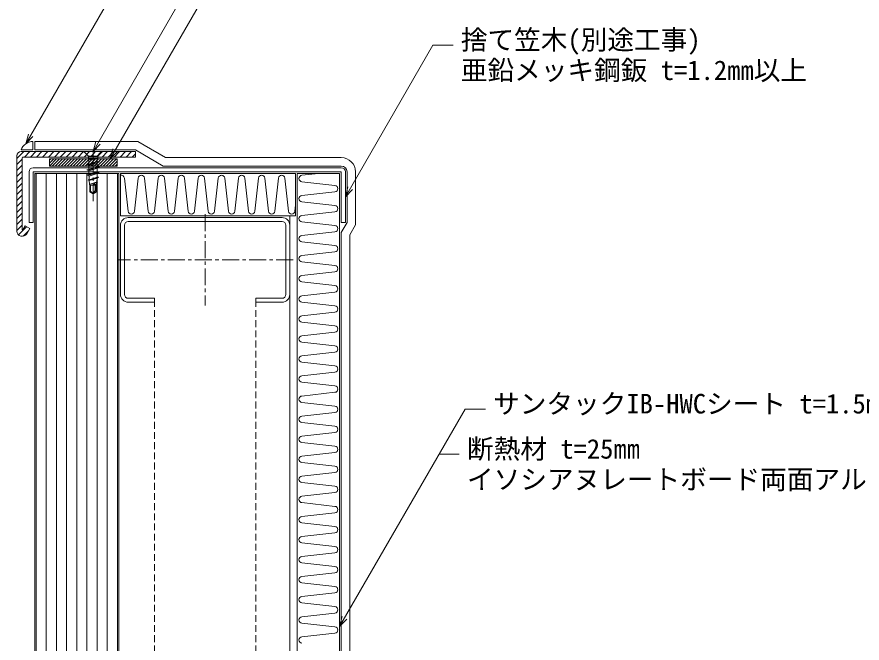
# Model space of a CAD drawing. Units: millimetres, scale not verified. Extents: x -840 to 840, y -594 to 594.
# Drawn here: x -517.4 to -18.2, y -1.6 to 368.1 of the extents above; entities that cross this region are included whole.
import ezdxf
from ezdxf.enums import TextEntityAlignment as Align

# ---------------------------------------------------------------- set-up
doc = ezdxf.new("R2010")
doc.units = ezdxf.units.MM
doc.header["$LTSCALE"] = 2
doc.linetypes.add('CHAIN1', pattern=[8, 5, -1, 1, -1])
doc.linetypes.add('DASHED2', pattern=[3, 2, -1])
for name, color, linetype, lineweight in [('0-0_輪郭線', 7, 'DASHED2', 9), ('0-2_文字', 5, 'Continuous', 9), ('0-6_鋼材(C鋼・H鋼ｅｔｃ)', 7, 'Continuous', 9), ('0-7_中心線', 2, 'CHAIN1', 9), ('0-8_断熱材', 4, 'Continuous', 9), ('0-9_躯体', 4, 'Continuous', 9), ('0-A_鋼材(受け鋼鈑)', 7, 'Continuous', 9), ('0-B_IBｼｰﾄ', 7, 'Continuous', 9), ('0-C_寸法線', 7, 'Continuous', 9), ('0-D_部材(積層鋼板)', 4, 'Continuous', 9), ('0-E_IBリキッド', 7, 'Continuous', 9), ('0-F_部材(ﾋﾞｽ類)', 7, 'Continuous', 9), ('1-1_ブチルﾃｰﾌﾟ', 4, 'Continuous', 9)]:
    doc.layers.add(name, color=color, linetype=linetype, lineweight=lineweight)
doc.styles.add('ＭＳ ゴシック', font='')
doc.styles.get('ＭＳ ゴシック').set_extended_font_data('MS Gothic')

msp = doc.modelspace()

# ---------------------------------------------------------------- linework, layer by layer
at = {"layer": '0-0_輪郭線'}
for p, q in [((-436.217, -385.058), (-436.217, 199.642)), ((-376.217, -385.058), (-376.217, 199.642))]:
    msp.add_line(p, q, dxfattribs=at)
at = {"layer": '0-6_鋼材(C鋼・H鋼ｅｔｃ)'}
for p, q in [((-360.817, 249.642), (-451.617, 249.642)), ((-456.217, 245.042), (-456.217, 204.242)), ((-453.917, 204.242), (-453.917, 245.042)), ((-451.617, 247.342), (-360.817, 247.342)), ((-358.517, 245.042), (-358.517, 204.242)), ((-356.217, 204.242), (-356.217, 245.042))]:
    msp.add_line(p, q, dxfattribs=at)
for points in [[(-451.617, 199.642), (-436.217, 199.642), (-436.217, 201.942), (-451.617, 201.942)], [(-360.817, 201.942), (-376.217, 201.942), (-376.217, 199.642), (-360.817, 199.642)]]:
    msp.add_lwpolyline(points, dxfattribs=at)
for centre, radius, start, end in [((-451.617, 245.042), 4.6, 90, 180), ((-360.817, 245.042), 4.6, 0, 90), ((-451.617, 245.042), 2.3, 90, 180), ((-360.817, 245.042), 2.3, 0, 90), ((-451.617, 204.242), 4.6, 180, 270), ((-451.617, 204.242), 2.3, 180, 270), ((-360.817, 204.242), 2.3, 270, 0), ((-360.817, 204.242), 4.6, 270, 0)]:
    msp.add_arc(centre, radius, start, end, dxfattribs=at)
at = {"layer": '0-7_中心線'}
for p, q in [((-472.391, 259.344), (-472.391, 290.266)), ((-406.217, 251.642), (-406.217, 197.642)), ((-354.217, 224.642), (-458.217, 224.642))]:
    msp.add_line(p, q, dxfattribs=at)
at = {"layer": '0-8_断熱材', "color": 7}
for p, q in [((-456.217, 275.642), (-352.817, 275.642)), ((-456.217, 250.642), (-456.217, 275.642)), ((-352.817, 250.642), (-352.817, 275.642)), ((-351.817, -84.258), (-351.817, 275.642)), ((-352.817, 250.642), (-456.217, 250.642))]:
    msp.add_line(p, q, dxfattribs=at)
at = {"layer": '0-8_断熱材'}
for p, q in [((-339.317, 275.642), (-349.095, 274.558)), ((-453.9, 272.921), (-451.733, 253.363)), ((-445.81, 272.921), (-447.977, 253.363)), ((-442.055, 272.921), (-439.888, 253.363)), ((-433.965, 272.921), (-436.132, 253.363)), ((-430.209, 272.921), (-428.042, 253.363)), ((-422.119, 272.921), (-424.286, 253.363)), ((-418.363, 272.921), (-416.196, 253.363)), ((-410.274, 272.921), (-412.441, 253.363)), ((-406.518, 272.921), (-404.351, 253.363)), ((-398.428, 272.921), (-400.595, 253.363)), ((-394.672, 272.921), (-392.505, 253.363)), ((-386.582, 272.921), (-388.749, 253.363)), ((-382.827, 272.921), (-380.66, 253.363)), ((-374.737, 272.921), (-376.904, 253.363)), ((-370.981, 272.921), (-368.814, 253.363)), ((-362.891, 272.921), (-365.058, 253.363)), ((-359.135, 272.921), (-356.968, 253.363)), ((-329.538, 268.636), (-349.095, 270.803)), ((-329.538, 264.88), (-349.095, 262.713)), ((-352.817, 256.936), (-353.213, 253.363)), ((-329.538, 256.79), (-349.095, 258.957)), ((-329.538, 253.034), (-349.095, 250.867)), ((-329.538, 244.944), (-349.095, 247.112)), ((-329.538, 241.189), (-349.095, 239.022)), ((-329.538, 233.099), (-349.095, 235.266)), ((-329.538, 229.343), (-349.095, 227.176)), ((-329.538, 221.253), (-349.095, 223.42)), ((-329.538, 217.497), (-349.095, 215.33)), ((-329.538, 209.408), (-349.095, 211.575)), ((-329.538, 205.652), (-349.095, 203.485)), ((-329.538, 197.562), (-349.095, 199.729)), ((-329.538, 193.806), (-349.095, 191.639)), ((-329.538, 185.716), (-349.095, 187.883)), ((-329.538, 181.961), (-349.095, 179.794)), ((-329.538, 173.871), (-349.095, 176.038)), ((-329.538, 170.115), (-349.095, 167.948)), ((-329.538, 162.025), (-349.095, 164.192)), ((-329.538, 158.269), (-349.095, 156.102)), ((-329.538, 150.18), (-349.095, 152.347)), ((-329.538, 146.424), (-349.095, 144.257)), ((-329.538, 138.334), (-349.095, 140.501)), ((-329.538, 134.578), (-349.095, 132.411)), ((-329.538, 126.488), (-349.095, 128.655)), ((-329.538, 122.733), (-349.095, 120.566)), ((-329.538, 114.643), (-349.095, 116.81)), ((-329.538, 110.887), (-349.095, 108.72)), ((-329.538, 102.797), (-349.095, 104.964)), ((-329.538, 99.041), (-349.095, 96.874)), ((-329.538, 90.951), (-349.095, 93.119)), ((-329.538, 87.196), (-349.095, 85.029)), ((-329.538, 79.106), (-349.095, 81.273)), ((-329.538, 75.35), (-349.095, 73.183)), ((-329.538, 67.26), (-349.095, 69.427)), ((-329.538, 63.505), (-349.095, 61.337)), ((-329.538, 55.415), (-349.095, 57.582)), ((-329.538, 51.659), (-349.095, 49.492)), ((-329.538, 43.569), (-349.095, 45.736)), ((-329.538, 39.813), (-349.095, 37.646)), ((-329.538, 31.723), (-349.095, 33.89)), ((-329.538, 27.968), (-349.095, 25.801)), ((-329.538, 19.878), (-349.095, 22.045)), ((-329.538, 16.122), (-349.095, 13.955)), ((-329.538, 8.032), (-349.095, 10.199)), ((-329.538, 4.276), (-349.095, 2.109))]:
    msp.add_line(p, q, dxfattribs=at)
at = {"layer": '0-8_断熱材', "color": 7}
msp.add_lwpolyline([(-351.817, 275.642), (-326.817, 275.642), (-326.817, -186.358), (-351.817, -186.358)], dxfattribs=at)
at = {"layer": '0-8_断熱材'}
for centre, start, end in [((-455.778, 272.745), 5.35135, 103.44688), ((-443.933, 272.745), 5.35135, 174.64865), ((-432.087, 272.745), 5.35135, 174.64865), ((-420.241, 272.745), 5.35135, 174.64865), ((-408.396, 272.745), 5.35135, 174.64865), ((-396.55, 272.745), 5.35135, 174.64865), ((-384.704, 272.745), 5.35135, 174.64865), ((-372.859, 272.745), 5.35135, 174.64865), ((-361.013, 272.745), 5.35135, 174.64865), ((-348.919, 272.681), 95.35135, 264.64865), ((-329.714, 266.758), 275.35135, 84.64865), ((-348.919, 260.835), 95.35135, 264.64865), ((-329.714, 254.912), 275.35135, 84.64865), ((-449.855, 253.539), 185.35135, 354.64865), ((-438.01, 253.539), 185.35135, 354.64865), ((-426.164, 253.539), 185.35135, 354.64865), ((-414.318, 253.539), 185.35135, 354.64865), ((-402.473, 253.539), 185.35135, 354.64865), ((-390.627, 253.539), 185.35135, 354.64865), ((-378.782, 253.539), 185.35135, 354.64865), ((-366.936, 253.539), 185.35135, 354.64865), ((-355.09, 253.539), 185.35135, 354.64865), ((-348.919, 248.989), 95.35135, 264.64865), ((-329.714, 243.067), 275.35135, 84.64865), ((-348.919, 237.144), 95.35135, 264.64865), ((-329.714, 231.221), 275.35135, 84.64865), ((-348.919, 225.298), 95.35135, 264.64865), ((-329.714, 219.375), 275.35135, 84.64865), ((-348.919, 213.453), 95.35135, 264.64865), ((-329.714, 207.53), 275.35135, 84.64865), ((-348.919, 201.607), 95.35135, 264.64865), ((-329.714, 195.684), 275.35135, 84.64865), ((-348.919, 189.761), 95.35135, 264.64865), ((-329.714, 183.839), 275.35135, 84.64865), ((-348.919, 177.916), 95.35135, 264.64865), ((-329.714, 171.993), 275.35135, 84.64865), ((-348.919, 166.07), 95.35135, 264.64865), ((-329.714, 160.147), 275.35135, 84.64865), ((-348.919, 154.224), 95.35135, 264.64865), ((-329.714, 148.302), 275.35135, 84.64865), ((-348.919, 142.379), 95.35135, 264.64865), ((-329.714, 136.456), 275.35135, 84.64865), ((-348.919, 130.533), 95.35135, 264.64865), ((-329.714, 124.61), 275.35135, 84.64865), ((-348.919, 118.688), 95.35135, 264.64865), ((-329.714, 112.765), 275.35135, 84.64865), ((-348.919, 106.842), 95.35135, 264.64865), ((-329.714, 100.919), 275.35135, 84.64865), ((-348.919, 94.996), 95.35135, 264.64865), ((-329.714, 89.074), 275.35135, 84.64865), ((-348.919, 83.151), 95.35135, 264.64865), ((-329.714, 77.228), 275.35135, 84.64865), ((-348.919, 71.305), 95.35135, 264.64865), ((-329.714, 65.382), 275.35135, 84.64865), ((-348.919, 59.46), 95.35135, 264.64865), ((-329.714, 53.537), 275.35135, 84.64865), ((-348.919, 47.614), 95.35135, 264.64865), ((-329.714, 41.691), 275.35135, 84.64865), ((-348.919, 35.768), 95.35135, 264.64865), ((-329.714, 29.846), 275.35135, 84.64865), ((-348.919, 23.923), 95.35135, 264.64865), ((-329.714, 18), 275.35135, 84.64865), ((-348.919, 12.077), 95.35135, 264.64865), ((-329.714, 6.154), 275.35135, 84.64865), ((-348.919, 0.232), 95.35135, 264.64865)]:
    msp.add_arc(centre, 1.886, start, end, dxfattribs=at)
at = {"layer": '0-9_躯体'}
for p, q in [((-506.017, -385.058), (-506.017, 275.642)), ((-500.017, -385.058), (-500.017, 275.642)), ((-494.017, -385.058), (-494.017, 275.642)), ((-488.017, -385.058), (-488.017, 275.642)), ((-482.017, -385.058), (-482.017, 275.642)), ((-476.017, -385.058), (-476.017, 275.642)), ((-470.017, -385.058), (-470.017, 275.642)), ((-464.017, -385.058), (-464.017, 275.642)), ((-458.017, -385.058), (-458.017, 275.642))]:
    msp.add_line(p, q, dxfattribs=at)
at = {"layer": '0-9_躯体', "color": 7}
for p, q in [((-457.217, -385.058), (-457.217, 275.642)), ((-356.217, 250.642), (-356.217, 245.042)), ((-356.217, 204.242), (-356.217, -385.058))]:
    msp.add_line(p, q, dxfattribs=at)
msp.add_lwpolyline([(-506.817, -385.058), (-506.817, 275.642), (-457.217, 275.642)], dxfattribs=at)
at = {"layer": '0-A_鋼材(受け鋼鈑)'}
msp.add_line((-325.817, 279.042), (-507.817, 279.042), dxfattribs=at)
for points in [[(-510.217, 276.642), (-510.217, 246.642), (-507.817, 246.642)], [(-507.817, 246.642), (-507.817, 276.642), (-325.817, 276.642), (-325.817, 246.642), (-323.417, 246.642), (-323.417, 276.642)]]:
    msp.add_lwpolyline(points, dxfattribs=at)
for centre, start, end in [((-507.817, 276.642), 90, 180), ((-325.817, 276.642), 0, 90)]:
    msp.add_arc(centre, 2.4, start, end, dxfattribs=at)
at = {"layer": '0-B_IBｼｰﾄ'}
for p, q in [((-446.052, 294.542), (-506.891, 294.542)), ((-506.891, 289.542), (-506.891, 294.542)), ((-446.052, 294.542), (-429.597, 285.042)), ((-447.391, 289.542), (-506.891, 289.542)), ((-447.391, 289.542), (-430.937, 280.042)), ((-325.817, 285.042), (-429.597, 285.042)), ((-325.817, 280.042), (-430.937, 280.042)), ((-322.417, 246.642), (-322.417, 276.642)), ((-317.417, 245.302), (-317.417, 276.642)), ((-322.417, 246.642), (-325.817, 240.753)), ((-317.417, 245.302), (-320.817, 239.413)), ((-325.817, -165.187), (-325.817, 240.753)), ((-320.817, -163.367), (-320.817, 239.413))]:
    msp.add_line(p, q, dxfattribs=at)
for radius in [8.4, 3.4]:
    msp.add_arc((-325.817, 276.642), radius, 0, 90, dxfattribs=at)
at = {"layer": '0-C_寸法線'}
for p, q in [((-326.817, 8.175), (-252.705, 136.541)), ((-252.705, 136.541), (-240.705, 136.541)), ((-268.102, 109.873), (-256.102, 109.873))]:
    msp.add_line(p, q, dxfattribs=at)
for points in [[(-512.193, 293.164), (-420.379, 452.191), (-408.379, 452.191)], [(-472.391, 288.702), (-391.947, 428.038), (-379.947, 428.038)], [(-462.217, 284.375), (-392.278, 405.513), (-380.278, 405.513)], [(-323.417, 261.953), (-271.75, 351.444), (-259.75, 351.444)], [(-507.95, 297.406), (-512.193, 293.164), (-510.64, 298.959)], [(-468.149, 292.945), (-472.391, 288.702), (-470.838, 294.498)], [(-457.974, 288.618), (-462.217, 284.375), (-460.664, 290.171)], [(-319.174, 266.195), (-323.417, 261.953), (-321.864, 267.748)], [(-322.574, 12.417), (-326.817, 8.175), (-325.264, 13.97)]]:
    msp.add_lwpolyline(points, dxfattribs=at)
at = {"layer": '0-D_部材(積層鋼板)'}
for p, q in [((-517.391, 284.479), (-513.329, 288.542)), ((-514.225, 242.536), (-514.225, 284.875)), ((-512.96, 285.375), (-509.793, 288.542)), ((-509.424, 285.375), (-506.258, 288.542)), ((-505.889, 285.375), (-502.722, 288.542)), ((-502.353, 285.375), (-499.187, 288.542)), ((-498.818, 285.375), (-495.651, 288.542)), ((-495.282, 285.375), (-492.115, 288.542)), ((-491.747, 285.375), (-488.58, 288.542)), ((-488.211, 285.375), (-485.044, 288.542)), ((-484.676, 285.375), (-481.509, 288.542)), ((-481.14, 285.375), (-477.973, 288.542)), ((-477.604, 285.375), (-474.438, 288.542)), ((-470.533, 285.375), (-467.367, 288.542)), ((-466.998, 285.375), (-463.831, 288.542)), ((-463.462, 285.375), (-460.296, 288.542)), ((-459.927, 285.375), (-456.76, 288.542)), ((-456.391, 285.375), (-453.225, 288.542)), ((-452.856, 285.375), (-449.689, 288.542)), ((-449.32, 285.375), (-447.391, 287.304)), ((-517.391, 280.944), (-514.225, 284.11)), ((-517.391, 277.408), (-514.225, 280.575)), ((-517.391, 273.873), (-514.225, 277.039)), ((-517.391, 270.337), (-514.225, 273.504)), ((-517.391, 266.802), (-514.225, 269.968)), ((-517.391, 263.266), (-514.225, 266.433)), ((-517.391, 259.731), (-514.225, 262.897)), ((-517.391, 256.195), (-514.225, 259.362)), ((-517.391, 252.659), (-514.225, 255.826)), ((-517.391, 249.124), (-514.225, 252.291)), ((-517.391, 245.588), (-514.225, 248.755)), ((-517.391, 242.053), (-514.225, 245.22)), ((-516.458, 239.451), (-511.694, 244.214)), ((-513.783, 238.59), (-510.6, 241.773))]:
    msp.add_line(p, q, dxfattribs=at)
at = {"layer": '0-D_部材(積層鋼板)', "color": 7}
for p, q in [((-517.391, 286.042), (-517.391, 241.661)), ((-514.225, 242.536), (-514.225, 284.875))]:
    msp.add_line(p, q, dxfattribs=at)
at = {"layer": '0-D_部材(積層鋼板)'}
for points in [[(-517.391, 286.042), (-517.391, 241.661), (-517.391, 241.668)], [(-513.725, 285.375), (-472.391, 285.375), (-472.391, 288.542), (-514.891, 288.542)], [(-474.069, 285.375), (-472.391, 287.053), (-470.902, 288.542)], [(-511.564, 240.103), (-509.817, 243.13), (-512.559, 244.713), (-513.871, 242.441)]]:
    msp.add_lwpolyline(points, dxfattribs=at)
at = {"layer": '0-D_部材(積層鋼板)', "color": 7}
for points in [[(-513.725, 285.375), (-447.391, 285.375), (-447.391, 288.542), (-514.891, 288.542)], [(-511.564, 240.103), (-509.817, 243.13), (-512.559, 244.713), (-513.871, 242.441)]]:
    msp.add_lwpolyline(points, dxfattribs=at)
at = {"layer": '0-D_部材(積層鋼板)'}
msp.add_lwpolyline([(-447.391, 285.375), (-447.391, 288.542), (-472.391, 288.542), (-472.391, 285.375)], close=True, dxfattribs=at)
for centre, radius, start, end in [((-514.891, 286.042), 2.5, 90, 180), ((-513.725, 284.875), 0.5, 90, 180), ((-514.269, 241.665), 3.123, 179.94418, 330), ((-514.035, 242.536), 0.19, 180, 330)]:
    msp.add_arc(centre, radius, start, end, dxfattribs=at)
at = {"layer": '0-D_部材(積層鋼板)', "color": 7}
for centre, radius, start, end in [((-514.891, 286.042), 2.5, 90, 180), ((-513.725, 284.875), 0.5, 90, 180), ((-514.269, 241.665), 3.123, 179.94418, 330), ((-514.035, 242.536), 0.19, 180, 330)]:
    msp.add_arc(centre, radius, start, end, dxfattribs=at)
at = {"layer": '0-E_IBリキッド'}
for q in [(-507.891, 294.542), (-514.891, 289.542)]:
    msp.add_line((-507.891, 289.542), q, dxfattribs=at)
msp.add_arc((-507.891, 287.142), 7.4, 90, 161.07536, dxfattribs=at)
at = {"layer": '0-F_部材(ﾋﾞｽ類)'}
for p, q in [((-477.905, 288.702), (-466.878, 288.702)), ((-477.905, 288.702), (-477.905, 288.542)), ((-477.905, 288.542), (-466.878, 288.542)), ((-475.158, 285.795), (-477.905, 288.542)), ((-475.158, 285.795), (-469.625, 285.795)), ((-475.158, 285.795), (-475.158, 284.587)), ((-475.158, 284.587), (-469.625, 284.587)), ((-474.891, 284.497), (-474.891, 284.587)), ((-469.898, 282.673), (-469.898, 284.587)), ((-469.625, 285.795), (-466.878, 288.542)), ((-469.625, 285.795), (-469.625, 284.587)), ((-466.878, 288.702), (-466.878, 288.542)), ((-474.898, 281.147), (-474.898, 284.264)), ((-474.891, 278.053), (-474.891, 280.35)), ((-473.938, 284.497), (-473.918, 284.497)), ((-473.938, 284.411), (-473.918, 284.411)), ((-469.891, 279.578), (-469.891, 281.848)), ((-474.891, 274.991), (-474.891, 277.255)), ((-469.931, 275.667), (-470.014, 273.384)), ((-469.891, 276.515), (-469.891, 278.753)), ((-475.264, 271.872), (-474.769, 271.872)), ((-474.769, 274.127), (-474.631, 271.927)), ((-474.769, 271.872), (-469.931, 273.384)), ((-469.216, 273.384), (-474.769, 271.872)), ((-469.931, 272.889), (-474.769, 271.569)), ((-474.631, 271.569), (-474.466, 269.262)), ((-469.711, 270.732), (-474.631, 269.192)), ((-470.069, 270.512), (-474.631, 269.054)), ((-472.391, 268.704), (-471.596, 270.024)), ((-470.482, 268.704), (-470.214, 270.453)), ((-470.07, 272.842), (-470.214, 270.648)), ((-469.711, 270.732), (-470.069, 270.512)), ((-469.711, 270.732), (-470.014, 270.732)), ((-469.216, 273.384), (-469.931, 273.384)), ((-469.216, 273.384), (-469.931, 272.889)), ((-474.769, 269.192), (-474.631, 269.192)), ((-474.201, 268.704), (-474.466, 269.121)), ((-473.981, 265.206), (-474.366, 264.722)), ((-472.391, 263.704), (-474.366, 264.722)), ((-473.981, 265.206), (-473.981, 268.704)), ((-472.341, 263.729), (-473.981, 265.206)), ((-472.391, 263.704), (-472.391, 268.704)), ((-472.391, 263.771), (-470.636, 265.024)), ((-472.391, 263.704), (-470.334, 264.722)), ((-472.017, 269.326), (-470.636, 269.326)), ((-470.636, 265.024), (-470.636, 269.326)), ((-470.334, 264.722), (-470.636, 265.024))]:
    msp.add_line(p, q, dxfattribs=at)
for points in [[(-474.212, 284.587), (-475.246, 284.449), (-473.926, 283.745), (-471.281, 284.587)], [(-473.649, 284.587), (-473.721, 284.564), (-473.938, 284.497), (-473.918, 284.497)], [(-473.381, 284.587), (-473.509, 284.546), (-473.721, 284.478), (-473.938, 284.411), (-473.918, 284.411)], [(-468.936, 282.566), (-469.878, 282.452), (-470.207, 282.398), (-470.536, 282.335), (-470.864, 282.266), (-471.191, 282.189), (-471.518, 282.106), (-471.843, 282.016), (-472.167, 281.92), (-472.49, 281.818), (-472.812, 281.711), (-472.991, 281.643), (-473.173, 281.576), (-473.359, 281.508), (-473.549, 281.441), (-473.743, 281.373), (-473.942, 281.306), (-474.144, 281.238), (-474.352, 281.171), (-474.564, 281.103), (-474.781, 281.036), (-474.908, 281.012), (-475.036, 280.992), (-475.166, 280.974), (-475.295, 280.96), (-475.424, 280.948), (-475.552, 280.939), (-475.679, 280.932), (-475.804, 280.927), (-475.926, 280.924), (-475.968, 280.924)], [(-468.694, 282.539), (-469.886, 282.386), (-470.221, 282.326), (-470.553, 282.259), (-470.884, 282.186), (-471.212, 282.106), (-471.538, 282.021), (-471.861, 281.93), (-472.181, 281.834), (-472.498, 281.732), (-472.812, 281.625), (-472.991, 281.557), (-473.173, 281.49), (-473.359, 281.422), (-473.549, 281.355), (-473.743, 281.287), (-473.942, 281.22), (-474.144, 281.152), (-474.352, 281.085), (-474.564, 281.017), (-474.781, 280.95), (-474.893, 280.934), (-475.009, 280.919), (-475.13, 280.906), (-475.254, 280.894), (-475.382, 280.883), (-475.512, 280.873), (-475.644, 280.863), (-475.777, 280.854), (-475.831, 280.851)], [(-473.938, 284.497), (-474.065, 284.473), (-474.193, 284.453), (-474.323, 284.435), (-474.452, 284.421), (-474.581, 284.409), (-474.709, 284.4), (-474.836, 284.393), (-474.961, 284.388), (-475.083, 284.385), (-475.125, 284.385)], [(-473.938, 284.411), (-474.05, 284.395), (-474.166, 284.38), (-474.287, 284.367), (-474.411, 284.355), (-474.539, 284.344), (-474.669, 284.334), (-474.8, 284.324), (-474.934, 284.315), (-474.988, 284.312)], [(-468.936, 279.472), (-469.878, 279.357), (-470.207, 279.303), (-470.536, 279.241), (-470.864, 279.171), (-471.191, 279.094), (-471.518, 279.011), (-471.843, 278.921), (-472.167, 278.825), (-472.49, 278.723), (-472.812, 278.616), (-472.991, 278.549), (-473.173, 278.481), (-473.359, 278.414), (-473.549, 278.346), (-473.743, 278.279), (-473.942, 278.211), (-474.144, 278.144), (-474.352, 278.076), (-474.564, 278.009), (-474.781, 277.941), (-474.908, 277.918), (-475.036, 277.897), (-475.166, 277.88), (-475.295, 277.865), (-475.424, 277.853), (-475.552, 277.844), (-475.679, 277.837), (-475.804, 277.832), (-475.926, 277.83), (-475.968, 277.829)], [(-468.936, 276.409), (-469.878, 276.295), (-470.207, 276.24), (-470.536, 276.178), (-470.864, 276.108), (-471.191, 276.032), (-471.518, 275.948), (-471.843, 275.858), (-472.167, 275.762), (-472.49, 275.661), (-472.812, 275.553), (-472.991, 275.486), (-473.173, 275.418), (-473.359, 275.351), (-473.549, 275.283), (-473.743, 275.216), (-473.942, 275.148), (-474.144, 275.081), (-474.352, 275.013), (-474.564, 274.946), (-474.781, 274.878), (-474.908, 274.855), (-475.036, 274.834), (-475.166, 274.817), (-475.295, 274.802), (-475.424, 274.791), (-475.552, 274.781), (-475.679, 274.774), (-475.804, 274.77), (-475.926, 274.767), (-475.968, 274.766)], [(-468.694, 279.445), (-469.886, 279.292), (-470.221, 279.231), (-470.553, 279.164), (-470.884, 279.091), (-471.212, 279.012), (-471.538, 278.926), (-471.861, 278.836), (-472.181, 278.739), (-472.498, 278.637), (-472.812, 278.53), (-472.991, 278.463), (-473.173, 278.395), (-473.359, 278.328), (-473.549, 278.26), (-473.743, 278.193), (-473.942, 278.125), (-474.144, 278.058), (-474.352, 277.99), (-474.564, 277.923), (-474.781, 277.855), (-474.893, 277.839), (-475.009, 277.824), (-475.13, 277.811), (-475.254, 277.799), (-475.382, 277.788), (-475.512, 277.778), (-475.644, 277.769), (-475.777, 277.76), (-475.831, 277.756)], [(-468.694, 276.382), (-469.886, 276.229), (-470.221, 276.168), (-470.553, 276.101), (-470.884, 276.028), (-471.212, 275.949), (-471.538, 275.864), (-471.861, 275.773), (-472.181, 275.676), (-472.498, 275.574), (-472.812, 275.467), (-472.991, 275.4), (-473.173, 275.332), (-473.359, 275.265), (-473.549, 275.197), (-473.743, 275.13), (-473.942, 275.062), (-474.144, 274.995), (-474.352, 274.927), (-474.564, 274.86), (-474.781, 274.792), (-474.893, 274.776), (-475.009, 274.762), (-475.13, 274.748), (-475.254, 274.736), (-475.382, 274.725), (-475.512, 274.715), (-475.644, 274.706), (-475.777, 274.697), (-475.831, 274.693)], [(-474.769, 271.872), (-475.264, 271.872), (-474.769, 271.569)], [(-470.014, 270.732), (-474.631, 269.192), (-474.769, 269.192), (-474.631, 269.054)], [(-474.366, 264.722), (-474.366, 268.704), (-470.334, 268.704), (-470.334, 264.722)], [(-472.391, 263.774), (-471.076, 265.559), (-471.076, 268.704)]]:
    msp.add_lwpolyline(points, dxfattribs=at)
for points in [[(-468.694, 282.539), (-469.931, 282.677), (-474.769, 281.164), (-476.089, 280.988), (-474.769, 280.284), (-469.931, 281.824)], [(-468.694, 279.445), (-469.931, 279.582), (-474.769, 278.07), (-476.089, 277.894), (-474.769, 277.19), (-469.931, 278.73)], [(-468.694, 276.382), (-469.931, 276.519), (-474.769, 275.007), (-476.089, 274.831), (-474.769, 274.127), (-469.931, 275.667)]]:
    msp.add_lwpolyline(points, close=True, dxfattribs=at)
at = {"layer": '1-1_ブチルﾃｰﾌﾟ'}
for p, q in [((-498.225, 283.594), (-497.443, 284.375)), ((-498.225, 281.826), (-495.676, 284.375)), ((-498.225, 280.058), (-493.908, 284.375)), ((-496.473, 280.042), (-492.14, 284.375)), ((-494.706, 280.042), (-490.372, 284.375)), ((-492.938, 280.042), (-488.604, 284.375)), ((-491.17, 280.042), (-486.837, 284.375)), ((-489.402, 280.042), (-485.069, 284.375)), ((-487.634, 280.042), (-483.301, 284.375)), ((-485.867, 280.042), (-481.533, 284.375)), ((-484.099, 280.042), (-479.766, 284.375)), ((-482.331, 280.042), (-477.998, 284.375)), ((-480.563, 280.042), (-476.23, 284.375)), ((-478.796, 280.042), (-474.462, 284.375)), ((-477.028, 280.042), (-472.695, 284.375)), ((-475.26, 280.042), (-470.927, 284.375)), ((-473.492, 280.042), (-469.159, 284.375)), ((-471.725, 280.042), (-467.391, 284.375)), ((-469.957, 280.042), (-465.623, 284.375)), ((-468.189, 280.042), (-463.856, 284.375)), ((-466.421, 280.042), (-462.088, 284.375)), ((-464.653, 280.042), (-460.32, 284.375)), ((-462.886, 280.042), (-458.552, 284.375)), ((-461.118, 280.042), (-458.225, 282.935)), ((-459.35, 280.042), (-458.225, 281.168))]:
    msp.add_line(p, q, dxfattribs=at)
at = {"layer": '1-1_ブチルﾃｰﾌﾟ', "color": 7}
msp.add_lwpolyline([(-498.225, 280.042), (-458.225, 280.042), (-458.225, 284.375), (-498.225, 284.375)], close=True, dxfattribs=at)
at = {"layer": '1-1_ブチルﾃｰﾌﾟ'}
msp.add_lwpolyline([(-498.225, 280.042), (-458.225, 280.042), (-458.225, 284.375), (-498.225, 284.375)], close=True, dxfattribs=at)

# ---------------------------------------------------------------- texts
at = {"layer": '0-2_文字', "color": 7, "style": 'ＭＳ ゴシック'}
for s, p in [('捨て笠木(別途工事)', (-255.209, 345.385)), ('亜鉛メッキ鋼鈑 t=1.2㎜以上', (-255.209, 327.385)), ('サンタックIB-HWCシート t=1.5㎜以上', (-236.164, 130.482)), ('断熱材 t=25㎜', (-251.561, 103.814)), ('イソシアヌレートボード両面アルミ面材付き', (-251.561, 85.814))]:
    msp.add_text(s, height=11.54, dxfattribs=at).set_placement(p, align=Align.BOTTOM_LEFT)

doc.saveas('drawing.dxf')
